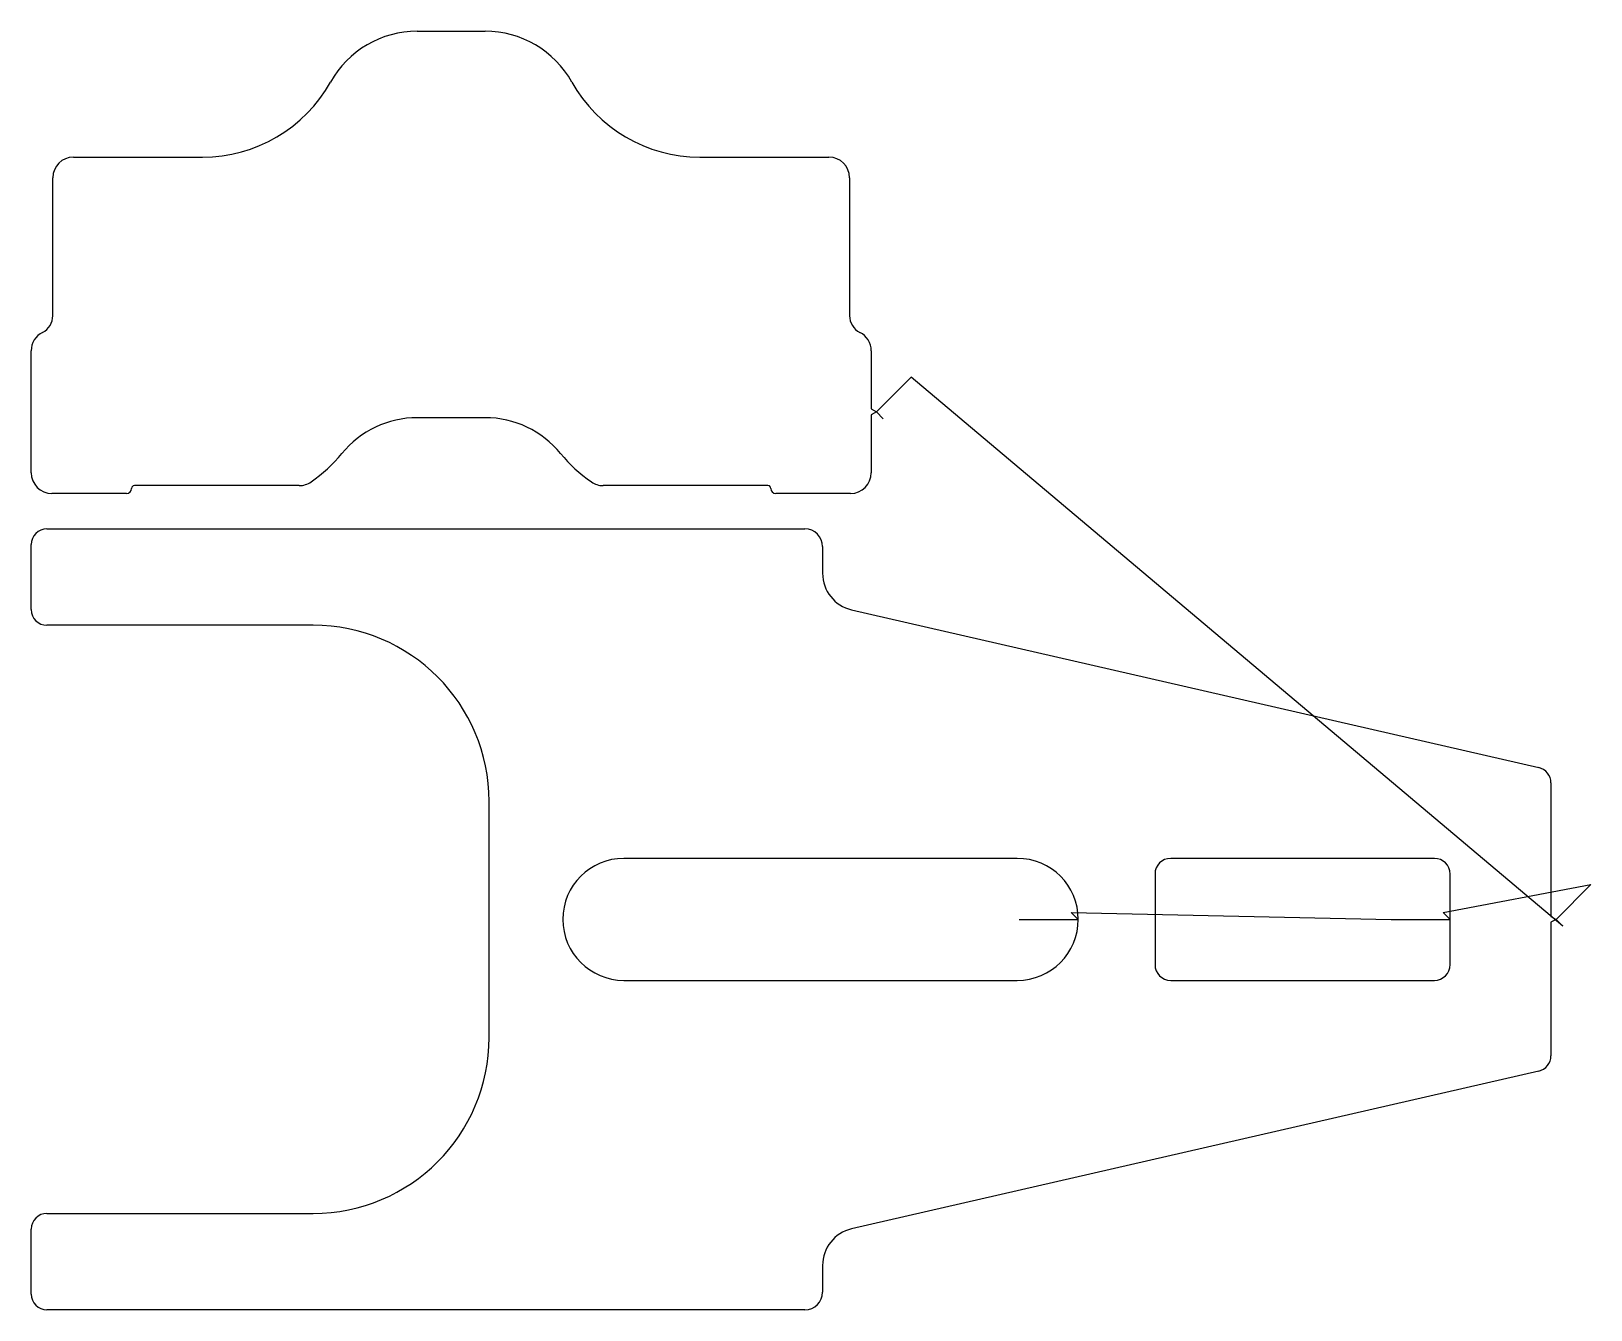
# Model space of a CAD drawing. Header units: metres. Extents: x 7 to 800, y 7 to 657.
import ezdxf

# ---------------------------------------------------------------- set-up
doc = ezdxf.new("R2010")
doc.units = ezdxf.units.M

msp = doc.modelspace()

# ---------------------------------------------------------------- linework, layer by layer
at = {"layer": 'TOOL_0'}
for p, q in [((203.251, 657.03), (237.751, 657.03)), ((28.501, 593.03), (94.145, 593.03)), ((346.856, 593.03), (412.501, 593.03)), ((18.001, 512.391), (18.001, 582.53)), ((423.001, 582.53), (423.001, 512.391)), ((7.001, 432.53), (7.001, 494.53)), ((434.001, 494.53), (434.001, 465.03)), ((454.278, 481.207), (436.6, 463.53)), ((785.636, 201.965), (454.278, 481.207)), ((237.751, 460.53), (203.251, 460.53)), ((436.6, 463.53), (434, 462.03)), ((434, 462.03), (434, 432.53)), ((434.001, 465.03), (436.601, 463.53)), ((436.601, 463.53), (440.137, 459.994)), ((55.501, 422.03), (17.501, 422.03)), ((58.202, 425.28), (58.001, 424.53)), ((58.751, 425.829), (58.202, 425.28)), ((59.501, 426.03), (58.751, 425.829)), ((143.295, 426.03), (59.501, 426.03)), ((381.5, 426.03), (297.706, 426.03)), ((382.25, 425.829), (381.5, 426.03)), ((382.799, 425.28), (382.25, 425.829)), ((383, 424.53), (382.799, 425.28)), ((423.5, 422.03), (385.5, 422.03)), ((15, 404.001), (400.25, 404.001)), ((7, 363.001), (7, 396.001)), ((409.25, 395.001), (409.25, 381.427)), ((423.996, 362.909), (773.291, 282.666)), ((150.251, 355.001), (15, 355.001)), ((779.5, 274.869), (779.5, 207.001)), ((239.75, 145.5), (239.75, 265.501)), ((508.25, 236.501), (308.25, 236.501)), ((720.25, 236.501), (586.25, 236.501)), ((578.25, 228.501), (578.25, 182.501)), ((724.714, 209.037), (799.778, 223.179)), ((728.25, 205.501), (728.25, 228.501)), ((799.778, 223.179), (782.1, 205.501)), ((539.25, 205.501), (535.714, 209.037)), ((535.714, 209.037), (698.25, 205.501)), ((728.25, 205.501), (724.714, 209.037)), ((779.5, 207.001), (782.1, 205.501)), ((509.25, 205.501), (539.25, 205.501)), ((698.25, 205.501), (728.25, 205.501)), ((728.25, 182.501), (728.25, 205.501)), ((782.1, 205.501), (779.5, 204.001)), ((779.5, 204.001), (779.5, 136.133)), ((782.1, 205.501), (785.636, 201.965)), ((308.25, 174.501), (508.25, 174.501)), ((586.25, 174.501), (720.25, 174.501)), ((773.291, 128.336), (423.996, 48.093)), ((15, 56.001), (150.25, 56.001)), ((7, 15.001), (7, 48.001)), ((409.25, 29.575), (409.25, 16.001)), ((400.25, 7.001), (15, 7.001))]:
    msp.add_line(p, q, dxfattribs=at)
for centre, radius, start, end in [((203.251, 606.53), 50.5, 90, 150.791998), ((237.751, 606.53), 50.5, 29.208992, 90), ((94.145, 667.53), 74.5, 270, 330.790173), ((346.857, 667.53), 74.5, 209.209156, 269.999231), ((28.501, 582.53), 10.5, 90, 180), ((412.501, 582.53), 10.5, 0, 90), ((8.501, 512.391), 9.5, 296.743063, 0), ((432.501, 512.391), 9.5, 180, 243.256937), ((17.501, 494.53), 10.5, 116.743192, 180), ((423.501, 494.53), 10.5, 0, 63.256808), ((203.251, 411.03), 49.5, 90, 140.802214), ((237.751, 411.03), 49.5, 39.199415, 90), ((106.38, 490.03), 75.5, 304.605257, 320.802112), ((334.622, 490.03), 75.5, 219.19682, 235.393687), ((17.501, 432.53), 10.5, 180, 270), ((423.5, 432.53), 10.5, 270, 0), ((55.501, 424.53), 2.5, 270, 0), ((143.295, 436.53), 10.5, 270, 304.602666), ((297.706, 436.53), 10.5, 235.394235, 270), ((385.5, 424.53), 2.5, 180, 270), ((15, 396.001), 8, 90, 180), ((400.25, 395.001), 9, 0, 90), ((428.25, 381.427), 19, 180, 257.062341), ((15, 363.001), 8, 180, 270), ((150.25, 265.501), 89.5, 0, 89.99936), ((771.5, 274.869), 8, 0, 77.063359), ((308.25, 205.501), 31, 90, 270), ((508.25, 205.501), 31, 0, 90), ((586.25, 228.501), 8, 90, 180), ((720.25, 228.501), 8, 0, 90), ((508.25, 205.501), 31, 270, 0), ((586.25, 182.501), 8, 180, 270), ((720.25, 182.501), 8, 270, 0), ((150.25, 145.501), 89.5, 270, 359.99936), ((771.5, 136.133), 8, 282.936641, 0), ((15, 48.001), 8, 90, 180), ((428.25, 29.575), 19, 102.937659, 180), ((400.25, 16.001), 9, 270, 0), ((15, 15.001), 8, 180, 270)]:
    msp.add_arc(centre, radius, start, end, dxfattribs=at)

doc.saveas('drawing.dxf')
